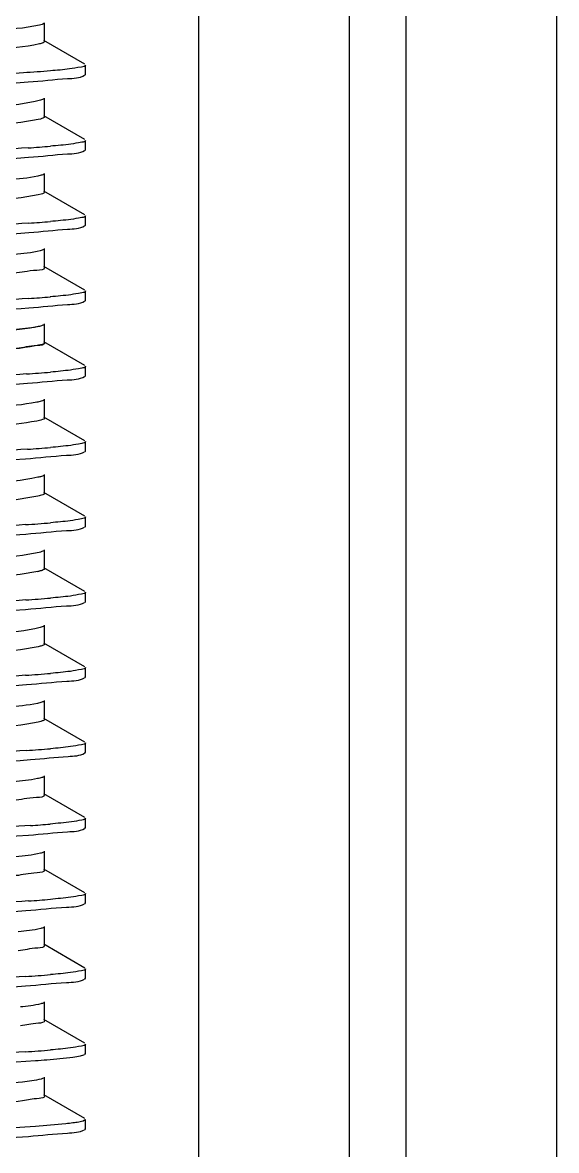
# Model space of a CAD drawing. Extents: x 1031190 to 1725648, y 733081 to 1571294.
# Drawn here: x 1140118.6 to 1140287.3, y 1213805.6 to 1214162.3 of the extents above; entities that cross this region are included whole.
import ezdxf

# ---------------------------------------------------------------- set-up
doc = ezdxf.new("R2010")
doc.units = 0
doc.header["$LTSCALE"] = 1000
doc.header["$MEASUREMENT"] = 0

msp = doc.modelspace()

# ---------------------------------------------------------------- linework, layer by layer
at = {"linetype": 'Continuous'}
for p, q in [((1140174.18, 1215988.29), (1140174.18, 1211247.26)), ((1140221.81, 1215988.29), (1140221.81, 1211247.26)), ((1140239.66, 1215988.29), (1140239.66, 1211247.26)), ((1140287.29, 1215988.29), (1140287.29, 1211247.26)), ((1140125.57, 1214156.26), (1140125.57, 1214162.21)), ((1140138.24, 1214149.08), (1140125.31, 1214156.56)), ((1140138.24, 1214145.58), (1140138.46, 1214145.84)), ((1140138.46, 1214145.84), (1140138.46, 1214148.82)), ((1140138.46, 1214145.84), (1140138.46, 1214148.82)), ((1140125.57, 1214132.44), (1140125.57, 1214138.4)), ((1140124.24, 1214131.76), (1140123.53, 1214131.6)), ((1140138.24, 1214125.26), (1140125.31, 1214132.75)), ((1140138.46, 1214122.03), (1140138.46, 1214125)), ((1140138.46, 1214122.03), (1140138.46, 1214125)), ((1140138.24, 1214121.77), (1140138.46, 1214122.03)), ((1140125.57, 1214108.63), (1140125.57, 1214114.58)), ((1140124.52, 1214108.02), (1140123.57, 1214107.79)), ((1140138.24, 1214101.45), (1140125.31, 1214108.93)), ((1140138.46, 1214098.21), (1140138.46, 1214101.19)), ((1140138.46, 1214098.21), (1140138.46, 1214101.19)), ((1140138.24, 1214097.95), (1140138.46, 1214098.21)), ((1140125.57, 1214084.82), (1140125.57, 1214090.77)), ((1140138.24, 1214077.64), (1140125.31, 1214085.12)), ((1140138.24, 1214074.14), (1140138.46, 1214074.4)), ((1140138.46, 1214074.4), (1140138.46, 1214077.38)), ((1140138.46, 1214074.4), (1140138.46, 1214077.38)), ((1140125.57, 1214061.01), (1140125.57, 1214066.96)), ((1140125.57, 1214061.01), (1140125.57, 1214066.96)), ((1140138.24, 1214053.83), (1140125.31, 1214061.31)), ((1140131.58, 1214057.68), (1140125.31, 1214061.31)), ((1140138.46, 1214050.59), (1140138.46, 1214053.57)), ((1140138.46, 1214050.59), (1140138.46, 1214053.57)), ((1140138.24, 1214050.33), (1140138.46, 1214050.59)), ((1140125.57, 1214037.2), (1140125.57, 1214043.15)), ((1140138.24, 1214030.01), (1140125.31, 1214037.5)), ((1140138.46, 1214026.78), (1140138.46, 1214029.75)), ((1140138.46, 1214026.78), (1140138.46, 1214029.75)), ((1140138.24, 1214026.52), (1140138.46, 1214026.78)), ((1140125.57, 1214013.38), (1140125.57, 1214019.34)), ((1140138.24, 1214006.2), (1140125.31, 1214013.68)), ((1140138.24, 1214002.7), (1140138.46, 1214002.96)), ((1140138.46, 1214002.96), (1140138.46, 1214005.94)), ((1140138.46, 1214002.96), (1140138.46, 1214005.94)), ((1140125.57, 1213989.57), (1140125.57, 1213995.52)), ((1140138.24, 1213982.39), (1140125.31, 1213989.87)), ((1140138.46, 1213979.15), (1140138.46, 1213982.13)), ((1140138.46, 1213979.15), (1140138.46, 1213982.13)), ((1140138.24, 1213978.89), (1140138.46, 1213979.15)), ((1140125.57, 1213965.76), (1140125.57, 1213971.71)), ((1140124.14, 1213965.05), (1140123.51, 1213964.91)), ((1140138.24, 1213958.58), (1140125.31, 1213966.06)), ((1140138.46, 1213955.34), (1140138.46, 1213958.32)), ((1140138.46, 1213955.34), (1140138.46, 1213958.32)), ((1140138.24, 1213955.08), (1140138.46, 1213955.34)), ((1140125.57, 1213941.94), (1140125.57, 1213947.9)), ((1140138.24, 1213934.76), (1140125.31, 1213942.25)), ((1140124.43, 1213941.31), (1140123.56, 1213941.1)), ((1140138.24, 1213931.26), (1140138.46, 1213931.53)), ((1140138.46, 1213931.53), (1140138.46, 1213934.5)), ((1140138.46, 1213931.53), (1140138.46, 1213934.5)), ((1140125.57, 1213918.13), (1140125.57, 1213924.08)), ((1140138.24, 1213910.95), (1140125.31, 1213918.43)), ((1140138.46, 1213907.71), (1140138.46, 1213910.69)), ((1140138.46, 1213907.71), (1140138.46, 1213910.69)), ((1140138.24, 1213907.45), (1140138.46, 1213907.71)), ((1140125.57, 1213894.32), (1140125.57, 1213900.27)), ((1140138.24, 1213887.14), (1140125.31, 1213894.62)), ((1140138.46, 1213883.9), (1140138.46, 1213886.88)), ((1140138.46, 1213883.9), (1140138.46, 1213886.88)), ((1140138.24, 1213883.64), (1140138.46, 1213883.9)), ((1140125.57, 1213870.51), (1140125.57, 1213876.46)), ((1140138.24, 1213863.32), (1140125.31, 1213870.81)), ((1140138.46, 1213860.09), (1140138.46, 1213863.06)), ((1140138.46, 1213860.09), (1140138.46, 1213863.06)), ((1140138.24, 1213859.83), (1140138.46, 1213860.09)), ((1140125.57, 1213846.69), (1140125.57, 1213852.65)), ((1140138.24, 1213839.51), (1140125.31, 1213846.99)), ((1140138.46, 1213836.27), (1140138.46, 1213839.25)), ((1140138.46, 1213836.27), (1140138.46, 1213839.25)), ((1140138.24, 1213836.01), (1140138.46, 1213836.27)), ((1140125.57, 1213822.88), (1140125.57, 1213828.83)), ((1140138.24, 1213815.7), (1140125.31, 1213823.18)), ((1140138.46, 1213812.46), (1140138.46, 1213815.44)), ((1140138.46, 1213812.46), (1140138.46, 1213815.44)), ((1140138.24, 1213812.2), (1140138.46, 1213812.46))]:
    msp.add_line(p, q, dxfattribs=at)
for centre, radius, start, end in [((1140093.04, 1214532.14), 410.42, 273.8243, 274.8053), ((1140093.19, 1214506.41), 408.5, 273.8383, 274.8044), ((1140093.29, 1214481.4), 407.3, 273.8478, 274.803), ((1140092.38, 1214468.99), 418.74, 273.7685, 274.8061), ((1140092.75, 1214440.53), 414.08, 273.7992, 274.806), ((1140091.84, 1214428.27), 425.67, 273.7272, 274.8014), ((1140119.56, 1214007.8), 19.48, 281.4729, 282.6156), ((1140092.01, 1214402.16), 423.36, 273.7391, 274.8053), ((1140091.93, 1214379.41), 424.43, 273.7327, 274.805), ((1140092.37, 1214350.09), 418.9, 273.7674, 274.8061), ((1140094.01, 1214305.62), 398.18, 273.9056, 274.8068), ((1140093.16, 1214292.5), 408.9, 273.8366, 274.8035), ((1140092, 1214283.32), 423.59, 273.7377, 274.8053), ((1140091.91, 1214260.53), 424.61, 273.7316, 274.805)]:
    msp.add_arc(centre, radius, start, end, dxfattribs=at)
for points, knots in [([(1140123.92, 1214161.45), (1140119.21, 1214160.36), (1140105.36, 1214159.59), (1140068.63, 1214157.13), (1140036.55, 1214156), (1140013.47, 1214154.86)], [0, 0, 0, 0, 0.131194, 0.373535, 1, 1, 1, 1]), ([(1140125.31, 1214161.91), (1140125.14, 1214161.81), (1140124.68, 1214161.64), (1140124.21, 1214161.52), (1140123.92, 1214161.45)], [0, 0, 0, 0, 0.40332, 1, 1, 1, 1]), ([(1140125.57, 1214156.26), (1140125.57, 1214156.07), (1140124.86, 1214155.72), (1140124.34, 1214155.59), (1140123.92, 1214155.5)], [0, 0, 0, 0, 0.302831, 1, 1, 1, 1]), ([(1140123.92, 1214155.5), (1140119.21, 1214154.41), (1140105.36, 1214153.64), (1140068.63, 1214151.18), (1140036.55, 1214150.04), (1140013.47, 1214148.9)], [0, 0, 0, 0, 0.131194, 0.373535, 1, 1, 1, 1]), ([(1140118.92, 1214146.34), (1140111.53, 1214145.86), (1140074.84, 1214143.97), (1140038.12, 1214142.71), (1140008.82, 1214141.46)], [0, 0, 0, 0, 0.201596, 1, 1, 1, 1]), ([(1140120.41, 1214143.47), (1140124.54, 1214143.75), (1140130.32, 1214144.55), (1140136.62, 1214144.65), (1140138.23, 1214145.58)], [0, 0, 0, 0, 0.690375, 1, 1, 1, 1]), ([(1140138.46, 1214148.82), (1140138.46, 1214148.34), (1140135.93, 1214148.08), (1140134.68, 1214147.73), (1140133.42, 1214147.58)], [0, 0, 0, 0, 0.270133, 1, 1, 1, 1]), ([(1139965.96, 1214136.3), (1139977.23, 1214137.07), (1140028.72, 1214139.55), (1140080.26, 1214140.74), (1140120.41, 1214143.47)], [0, 0, 0, 0, 0.219183, 1, 1, 1, 1]), ([(1140124.24, 1214137.71), (1140115.28, 1214135.42), (1140088.47, 1214135.26), (1140044.72, 1214132.42), (1140000.17, 1214130), (1139972.58, 1214129.35), (1139962.88, 1214127.34)], [0, 0, 0, 0, 0.171431, 0.491399, 0.816224, 1, 1, 1, 1]), ([(1140125.31, 1214138.1), (1140125.17, 1214138.02), (1140124.82, 1214137.87), (1140124.45, 1214137.77), (1140124.24, 1214137.71)], [0, 0, 0, 0, 0.414289, 1, 1, 1, 1]), ([(1140123.53, 1214131.6), (1140113.81, 1214129.58), (1140086.17, 1214128.98), (1140041.67, 1214126.19), (1140000.85, 1214124.73), (1139974.52, 1214122.71), (1139965.27, 1214122.02), (1139962.14, 1214121.21)], [0, 0, 0, 0, 0.184068, 0.509201, 0.829117, 0.940109, 1, 1, 1, 1]), ([(1140125.57, 1214132.44), (1140125.57, 1214132.29), (1140125.02, 1214131.96), (1140124.58, 1214131.85), (1140124.24, 1214131.76)], [0, 0, 0, 0, 0.311313, 1, 1, 1, 1]), ([(1140138.46, 1214125), (1140138.46, 1214124.57), (1140136.19, 1214124.29), (1140135.04, 1214123.97), (1140133.89, 1214123.82)], [0, 0, 0, 0, 0.271599, 1, 1, 1, 1]), ([(1140120.41, 1214122.63), (1140109.13, 1214121.87), (1140057.65, 1214119.39), (1140006.1, 1214118.19), (1139965.96, 1214115.46)], [0, 0, 0, 0, 0.219354, 1, 1, 1, 1]), ([(1140120.54, 1214119.66), (1140124.63, 1214119.94), (1140130.38, 1214120.74), (1140136.64, 1214120.85), (1140138.23, 1214121.77)], [0, 0, 0, 0, 0.690237, 1, 1, 1, 1]), ([(1139965.91, 1214112.48), (1139977.2, 1214113.25), (1140028.74, 1214115.74), (1140080.34, 1214116.92), (1140120.54, 1214119.66)], [0, 0, 0, 0, 0.219191, 1, 1, 1, 1]), ([(1140124.52, 1214113.98), (1140121.54, 1214113.12), (1140112.46, 1214112.48), (1140086.36, 1214110.4), (1140045.45, 1214108.98), (1140000.69, 1214106.17), (1139972.79, 1214105.55), (1139962.94, 1214103.54)], [0, 0, 0, 0, 0.057446, 0.166902, 0.486553, 0.813832, 1, 1, 1, 1]), ([(1140125.31, 1214114.28), (1140125.2, 1214114.22), (1140124.94, 1214114.11), (1140124.67, 1214114.02), (1140124.52, 1214113.98)], [0, 0, 0, 0, 0.426856, 1, 1, 1, 1]), ([(1140123.57, 1214107.79), (1140113.98, 1214105.78), (1140086.64, 1214105.15), (1140042.39, 1214102.69), (1139998.55, 1214100.01), (1139971.64, 1214099.63), (1139962.45, 1214097.47)], [0, 0, 0, 0, 0.181951, 0.50465, 0.824728, 1, 1, 1, 1]), ([(1140125.57, 1214108.63), (1140125.57, 1214108.5), (1140125.15, 1214108.2), (1140124.79, 1214108.1), (1140124.52, 1214108.02)], [0, 0, 0, 0, 0.321911, 1, 1, 1, 1]), ([(1140138.46, 1214101.19), (1140138.46, 1214100.76), (1140136.19, 1214100.47), (1140135.04, 1214100.16), (1140133.9, 1214100.01)], [0, 0, 0, 0, 0.271629, 1, 1, 1, 1]), ([(1139965.79, 1214088.66), (1139977.08, 1214089.43), (1140028.69, 1214091.92), (1140080.36, 1214093.11), (1140120.62, 1214095.86)], [0, 0, 0, 0, 0.218987, 1, 1, 1, 1]), ([(1140120.54, 1214098.83), (1140109.26, 1214098.06), (1140057.72, 1214095.58), (1140006.11, 1214094.39), (1139965.91, 1214091.65)], [0, 0, 0, 0, 0.2191, 1, 1, 1, 1]), ([(1140120.62, 1214095.86), (1140124.7, 1214096.13), (1140130.41, 1214096.93), (1140136.64, 1214097.04), (1140138.23, 1214097.95)], [0, 0, 0, 0, 0.69014, 1, 1, 1, 1]), ([(1140125.31, 1214090.47), (1140124.98, 1214090.28), (1140121.87, 1214089.45), (1140118.72, 1214089.19), (1140115.95, 1214088.92)], [0, 0, 0, 0, 0.122149, 1, 1, 1, 1]), ([(1140125.57, 1214084.82), (1140125.57, 1214083.95), (1140120.6, 1214083.94), (1140118.35, 1214083.2), (1140115.95, 1214082.97)], [0, 0, 0, 0, 0.265061, 1, 1, 1, 1]), ([(1140120.62, 1214075.02), (1140109.33, 1214074.25), (1140057.72, 1214071.76), (1140006.05, 1214070.58), (1139965.79, 1214067.83)], [0, 0, 0, 0, 0.219015, 1, 1, 1, 1]), ([(1140120.58, 1214072.04), (1140124.66, 1214072.32), (1140130.39, 1214073.11), (1140136.64, 1214073.22), (1140138.23, 1214074.14)], [0, 0, 0, 0, 0.690177, 1, 1, 1, 1]), ([(1140138.46, 1214077.38), (1140138.46, 1214076.95), (1140136.19, 1214076.66), (1140135.03, 1214076.35), (1140133.89, 1214076.2)], [0, 0, 0, 0, 0.271603, 1, 1, 1, 1]), ([(1140016.06, 1214067.35), (1140025.76, 1214067.75), (1140060.6, 1214069.18), (1140095.46, 1214070.33), (1140120.58, 1214072.04)], [0, 0, 0, 0, 0.278136, 1, 1, 1, 1]), ([(1140122.65, 1214065.95), (1140113.85, 1214064.41), (1140089.61, 1214063.44), (1140049.46, 1214061.21), (1140007, 1214059.3), (1139979.76, 1214057.92), (1139968.66, 1214056.72)], [0, 0, 0, 0, 0.173733, 0.470057, 0.78285, 1, 1, 1, 1]), ([(1140125.31, 1214066.66), (1140125, 1214066.48), (1140122.15, 1214065.69), (1140119.25, 1214065.44), (1140116.72, 1214065.19)], [0, 0, 0, 0, 0.124256, 1, 1, 1, 1]), ([(1140125.31, 1214066.66), (1140125.01, 1214066.49), (1140124.11, 1214066.23), (1140123.22, 1214066.05), (1140122.65, 1214065.95)], [0, 0, 0, 0, 0.375581, 1, 1, 1, 1]), ([(1140122.65, 1214060), (1140113.85, 1214058.46), (1140089.61, 1214057.48), (1140049.46, 1214055.26), (1140007, 1214053.35), (1139979.76, 1214051.97), (1139968.66, 1214050.77)], [0, 0, 0, 0, 0.173733, 0.470057, 0.78285, 1, 1, 1, 1]), ([(1140125.57, 1214061.01), (1140125.57, 1214060.2), (1140121.01, 1214060.12), (1140118.93, 1214059.46), (1140116.72, 1214059.23)], [0, 0, 0, 0, 0.265734, 1, 1, 1, 1]), ([(1140125.57, 1214061.01), (1140125.57, 1214060.71), (1140124.2, 1214060.31), (1140123.39, 1214060.12), (1140122.65, 1214060)], [0, 0, 0, 0, 0.284681, 1, 1, 1, 1]), ([(1140138.46, 1214053.57), (1140138.46, 1214053.13), (1140136.15, 1214052.85), (1140134.98, 1214052.53), (1140133.81, 1214052.38)], [0, 0, 0, 0, 0.271295, 1, 1, 1, 1]), ([(1140119.9, 1214051.16), (1140108.59, 1214050.4), (1140057.27, 1214047.94), (1140005.89, 1214046.74), (1139965.94, 1214044.03)], [0, 0, 0, 0, 0.220579, 1, 1, 1, 1]), ([(1140120.18, 1214048.2), (1140124.36, 1214048.49), (1140130.22, 1214049.3), (1140136.61, 1214049.39), (1140138.23, 1214050.33)], [0, 0, 0, 0, 0.690613, 1, 1, 1, 1]), ([(1139965.97, 1214041.05), (1139977.21, 1214041.82), (1140028.62, 1214044.29), (1140080.08, 1214045.49), (1140120.18, 1214048.2)], [0, 0, 0, 0, 0.218972, 1, 1, 1, 1]), ([(1140123.08, 1214042.21), (1140114.57, 1214040.61), (1140090.71, 1214039.73), (1140050.91, 1214037.44), (1140008.27, 1214035.56), (1139980.72, 1214034.16), (1139969.38, 1214032.98)], [0, 0, 0, 0, 0.168631, 0.463014, 0.777741, 1, 1, 1, 1]), ([(1140125.31, 1214042.85), (1140125.05, 1214042.7), (1140124.3, 1214042.47), (1140123.55, 1214042.3), (1140123.08, 1214042.21)], [0, 0, 0, 0, 0.382833, 1, 1, 1, 1]), ([(1140123.08, 1214036.26), (1140114.57, 1214034.66), (1140090.71, 1214033.78), (1140050.91, 1214031.49), (1140008.27, 1214029.61), (1139980.72, 1214028.21), (1139969.38, 1214027.03)], [0, 0, 0, 0, 0.168631, 0.463014, 0.777741, 1, 1, 1, 1]), ([(1140125.57, 1214037.2), (1140125.57, 1214036.93), (1140124.42, 1214036.54), (1140123.71, 1214036.38), (1140123.08, 1214036.26)], [0, 0, 0, 0, 0.288971, 1, 1, 1, 1]), ([(1140138.46, 1214029.75), (1140138.46, 1214029.32), (1140136.17, 1214029.03), (1140135.02, 1214028.72), (1140133.86, 1214028.57)], [0, 0, 0, 0, 0.27148, 1, 1, 1, 1]), ([(1140120.18, 1214027.37), (1140108.9, 1214026.6), (1140057.49, 1214024.13), (1140006.02, 1214022.94), (1139965.97, 1214020.22)], [0, 0, 0, 0, 0.219886, 1, 1, 1, 1]), ([(1140038.67, 1214020.64), (1140046.38, 1214020.95), (1140073.33, 1214022.04), (1140100.29, 1214023.07), (1140119.51, 1214024.34)], [0, 0, 0, 0, 0.286007, 1, 1, 1, 1]), ([(1140119.51, 1214024.34), (1140123.85, 1214024.63), (1140129.92, 1214025.47), (1140136.55, 1214025.55), (1140138.23, 1214026.52)], [0, 0, 0, 0, 0.691254, 1, 1, 1, 1]), ([(1140123.46, 1214018.48), (1140113.46, 1214016.43), (1140085.15, 1214015.84), (1140057.17, 1214014.03), (1140039.28, 1214013.2)], [0, 0, 0, 0, 0.363233, 1, 1, 1, 1]), ([(1140125.31, 1214019.03), (1140125.09, 1214018.91), (1140124.47, 1214018.7), (1140123.85, 1214018.55), (1140123.46, 1214018.48)], [0, 0, 0, 0, 0.391017, 1, 1, 1, 1]), ([(1140123.46, 1214012.52), (1140113.46, 1214010.47), (1140085.15, 1214009.89), (1140057.17, 1214008.07), (1140039.28, 1214007.25)], [0, 0, 0, 0, 0.363233, 1, 1, 1, 1]), ([(1140125.57, 1214013.38), (1140125.57, 1214013.16), (1140124.63, 1214012.78), (1140124, 1214012.63), (1140123.46, 1214012.52)], [0, 0, 0, 0, 0.294214, 1, 1, 1, 1]), ([(1140119.51, 1214003.51), (1140114.16, 1214003.15), (1140087.22, 1214001.67), (1140060.27, 1214000.67), (1140038.67, 1213999.81)], [0, 0, 0, 0, 0.198662, 1, 1, 1, 1]), ([(1140138.46, 1214005.94), (1140138.46, 1214005.49), (1140136.06, 1214005.22), (1140134.86, 1214004.88), (1140133.65, 1214004.73)], [0, 0, 0, 0, 0.270823, 1, 1, 1, 1]), ([(1139966.57, 1213993.47), (1139977.77, 1213994.22), (1140028.79, 1213996.67), (1140079.86, 1213997.89), (1140119.62, 1214000.54)], [0, 0, 0, 0, 0.219814, 1, 1, 1, 1]), ([(1140119.62, 1214000.54), (1140123.93, 1214000.83), (1140129.97, 1214001.66), (1140136.56, 1214001.74), (1140138.23, 1214002.7)], [0, 0, 0, 0, 0.691163, 1, 1, 1, 1]), ([(1140123.82, 1213994.74), (1140114.52, 1213992.65), (1140078.35, 1213991.91), (1140031.14, 1213989.18), (1139987.02, 1213986.6), (1139969.06, 1213985.76), (1139962.84, 1213984.45)], [0, 0, 0, 0, 0.177164, 0.667524, 0.881863, 1, 1, 1, 1]), ([(1140125.31, 1213995.22), (1140125.13, 1213995.12), (1140124.63, 1213994.94), (1140124.13, 1213994.81), (1140123.82, 1213994.74)], [0, 0, 0, 0, 0.400253, 1, 1, 1, 1]), ([(1140123.44, 1213988.71), (1140113.53, 1213986.69), (1140085.49, 1213986.07), (1140040.6, 1213983.25), (1139999.65, 1213981.85), (1139973.67, 1213979.72), (1139964.69, 1213979.12), (1139961.79, 1213978.24)], [0, 0, 0, 0, 0.187313, 0.515693, 0.835167, 0.943815, 1, 1, 1, 1]), ([(1140125.57, 1213989.57), (1140125.57, 1213989.37), (1140124.81, 1213989.01), (1140124.26, 1213988.89), (1140123.82, 1213988.79)], [0, 0, 0, 0, 0.300595, 1, 1, 1, 1]), ([(1140138.46, 1213982.13), (1140138.46, 1213981.68), (1140136.11, 1213981.41), (1140134.93, 1213981.08), (1140133.75, 1213980.93)], [0, 0, 0, 0, 0.271089, 1, 1, 1, 1]), ([(1140119.62, 1213979.7), (1140108.38, 1213978.95), (1140057.37, 1213976.51), (1140006.29, 1213975.29), (1139966.57, 1213972.63)], [0, 0, 0, 0, 0.220557, 1, 1, 1, 1]), ([(1140119.56, 1213976.72), (1140123.89, 1213977.01), (1140129.94, 1213977.85), (1140136.55, 1213977.93), (1140138.23, 1213978.89)], [0, 0, 0, 0, 0.69122, 1, 1, 1, 1]), ([(1139965.83, 1213969.6), (1139976.99, 1213970.37), (1140028.23, 1213972.84), (1140079.54, 1213974.06), (1140119.56, 1213976.72)], [0, 0, 0, 0, 0.218031, 1, 1, 1, 1]), ([(1140124.14, 1213971), (1140115.11, 1213968.76), (1140088.26, 1213968.52), (1140044.47, 1213965.74), (1140000.03, 1213963.3), (1139972.53, 1213962.66), (1139962.87, 1213960.64)], [0, 0, 0, 0, 0.172802, 0.492825, 0.816897, 1, 1, 1, 1]), ([(1140125.31, 1213971.41), (1140125.16, 1213971.32), (1140124.78, 1213971.17), (1140124.38, 1213971.06), (1140124.14, 1213971)], [0, 0, 0, 0, 0.410783, 1, 1, 1, 1]), ([(1140123.51, 1213964.91), (1140113.75, 1213962.89), (1140086.02, 1213962.29), (1140041.42, 1213959.48), (1140000.57, 1213958.04), (1139974.32, 1213956), (1139965.13, 1213955.33), (1139962.06, 1213954.5)], [0, 0, 0, 0, 0.184784, 0.510672, 0.830509, 0.940967, 1, 1, 1, 1]), ([(1140125.57, 1213965.76), (1140125.57, 1213965.59), (1140124.97, 1213965.25), (1140124.51, 1213965.14), (1140124.14, 1213965.05)], [0, 0, 0, 0, 0.308524, 1, 1, 1, 1]), ([(1140138.46, 1213958.32), (1140138.46, 1213957.87), (1140136.1, 1213957.59), (1140134.92, 1213957.27), (1140133.73, 1213957.12)], [0, 0, 0, 0, 0.271033, 1, 1, 1, 1]), ([(1140119.56, 1213955.89), (1140108.23, 1213955.13), (1140056.98, 1213952.68), (1140005.68, 1213951.49), (1139965.83, 1213948.77)], [0, 0, 0, 0, 0.221461, 1, 1, 1, 1]), ([(1139965.94, 1213945.8), (1139977.14, 1213946.56), (1140028.46, 1213949.03), (1140079.84, 1213950.25), (1140119.89, 1213952.93)], [0, 0, 0, 0, 0.218602, 1, 1, 1, 1]), ([(1140119.89, 1213952.93), (1140124.14, 1213953.22), (1140130.09, 1213954.04), (1140136.58, 1213954.13), (1140138.23, 1213955.08)], [0, 0, 0, 0, 0.690907, 1, 1, 1, 1]), ([(1140124.43, 1213947.27), (1140121.4, 1213946.42), (1140112.26, 1213945.77), (1140086.08, 1213943.71), (1140045.2, 1213942.28), (1140000.53, 1213939.47), (1139972.72, 1213938.86), (1139962.92, 1213936.84)], [0, 0, 0, 0, 0.058314, 0.16832, 0.488078, 0.814598, 1, 1, 1, 1]), ([(1140125.31, 1213947.6), (1140125.2, 1213947.53), (1140124.91, 1213947.41), (1140124.61, 1213947.31), (1140124.43, 1213947.27)], [0, 0, 0, 0, 0.422831, 1, 1, 1, 1]), ([(1140123.56, 1213941.1), (1140113.94, 1213939.09), (1140086.51, 1213938.46), (1140042.15, 1213936.01), (1139998.34, 1213933.28), (1139971.46, 1213932.96), (1139962.35, 1213930.76)], [0, 0, 0, 0, 0.182564, 0.506012, 0.826068, 1, 1, 1, 1]), ([(1140125.57, 1213941.94), (1140125.57, 1213941.8), (1140125.11, 1213941.5), (1140124.73, 1213941.39), (1140124.43, 1213941.31)], [0, 0, 0, 0, 0.318416, 1, 1, 1, 1]), ([(1140119.89, 1213932.1), (1140108.58, 1213931.34), (1140057.27, 1213928.87), (1140005.89, 1213927.68), (1139965.94, 1213924.96)], [0, 0, 0, 0, 0.220602, 1, 1, 1, 1]), ([(1140138.46, 1213934.5), (1140138.46, 1213934.06), (1140136.14, 1213933.78), (1140134.98, 1213933.46), (1140133.81, 1213933.31)], [0, 0, 0, 0, 0.271288, 1, 1, 1, 1]), ([(1140046.33, 1213925.7), (1140053.57, 1213925.98), (1140078.51, 1213927), (1140103.46, 1213927.98), (1140121.13, 1213929.2)], [0, 0, 0, 0, 0.290468, 1, 1, 1, 1]), ([(1140121.13, 1213929.2), (1140125.09, 1213929.48), (1140130.64, 1213930.25), (1140136.69, 1213930.38), (1140138.23, 1213931.26)], [0, 0, 0, 0, 0.689629, 1, 1, 1, 1]), ([(1140124.69, 1213923.53), (1140124.25, 1213923.39), (1140121.29, 1213922.74), (1140118.27, 1213922.46), (1140115.72, 1213922.21)], [0, 0, 0, 0, 0.153321, 1, 1, 1, 1]), ([(1140125.31, 1213923.78), (1140125.23, 1213923.73), (1140125.02, 1213923.64), (1140124.81, 1213923.57), (1140124.69, 1213923.53)], [0, 0, 0, 0, 0.43669, 1, 1, 1, 1]), ([(1140125.57, 1213918.13), (1140125.57, 1213917.24), (1140120.48, 1213917.26), (1140118.17, 1213916.5), (1140115.72, 1213916.26)], [0, 0, 0, 0, 0.264851, 1, 1, 1, 1]), ([(1140138.46, 1213910.69), (1140138.46, 1213910.28), (1140136.3, 1213909.98), (1140135.19, 1213909.68), (1140134.1, 1213909.54)], [0, 0, 0, 0, 0.272355, 1, 1, 1, 1]), ([(1140121.13, 1213908.37), (1140116.26, 1213908.03), (1140091.33, 1213906.61), (1140066.38, 1213905.66), (1140046.33, 1213904.86)], [0, 0, 0, 0, 0.195815, 1, 1, 1, 1]), ([(1140120.52, 1213905.35), (1140124.62, 1213905.63), (1140130.37, 1213906.42), (1140136.63, 1213906.53), (1140138.23, 1213907.45)], [0, 0, 0, 0, 0.690247, 1, 1, 1, 1]), ([(1139966.67, 1213898.22), (1139977.99, 1213898.98), (1140029.28, 1213901.44), (1140080.62, 1213902.63), (1140120.52, 1213905.35)], [0, 0, 0, 0, 0.220973, 1, 1, 1, 1]), ([(1140125.31, 1213899.97), (1140124.99, 1213899.78), (1140122.06, 1213898.99), (1140119.09, 1213898.74), (1140116.49, 1213898.47)], [0, 0, 0, 0, 0.12359, 1, 1, 1, 1]), ([(1140125.57, 1213894.32), (1140125.57, 1213893.49), (1140120.89, 1213893.44), (1140118.75, 1213892.75), (1140116.49, 1213892.52)], [0, 0, 0, 0, 0.265506, 1, 1, 1, 1]), ([(1140138.46, 1213886.88), (1140138.46, 1213886.44), (1140136.18, 1213886.16), (1140135.03, 1213885.85), (1140133.88, 1213885.7)], [0, 0, 0, 0, 0.271556, 1, 1, 1, 1]), ([(1140120.52, 1213884.51), (1140109.34, 1213883.75), (1140058.06, 1213881.28), (1140006.71, 1213880.06), (1139966.67, 1213877.39)], [0, 0, 0, 0, 0.218362, 1, 1, 1, 1]), ([(1140119.61, 1213881.47), (1140123.92, 1213881.76), (1140129.96, 1213882.6), (1140136.56, 1213882.68), (1140138.23, 1213883.64)], [0, 0, 0, 0, 0.691176, 1, 1, 1, 1]), ([(1139966.56, 1213874.4), (1139977.76, 1213875.15), (1140028.77, 1213877.6), (1140079.85, 1213878.83), (1140119.61, 1213881.47)], [0, 0, 0, 0, 0.219771, 1, 1, 1, 1]), ([(1140125.31, 1213876.16), (1140125.01, 1213875.98), (1140122.34, 1213875.23), (1140119.61, 1213874.99), (1140117.23, 1213874.74)], [0, 0, 0, 0, 0.125811, 1, 1, 1, 1]), ([(1140125.57, 1213870.51), (1140125.57, 1213869.74), (1140121.29, 1213869.62), (1140119.31, 1213869), (1140117.23, 1213868.78)], [0, 0, 0, 0, 0.266267, 1, 1, 1, 1]), ([(1140119.61, 1213860.64), (1140108.37, 1213859.89), (1140057.35, 1213857.44), (1140006.27, 1213856.23), (1139966.56, 1213853.57)], [0, 0, 0, 0, 0.2206, 1, 1, 1, 1]), ([(1140138.46, 1213863.06), (1140138.46, 1213862.62), (1140136.11, 1213862.34), (1140134.93, 1213862.02), (1140133.75, 1213861.87)], [0, 0, 0, 0, 0.271076, 1, 1, 1, 1]), ([(1139965.83, 1213850.54), (1139976.99, 1213851.3), (1140028.23, 1213853.77), (1140079.53, 1213855), (1140119.55, 1213857.66)], [0, 0, 0, 0, 0.218012, 1, 1, 1, 1]), ([(1140119.55, 1213857.66), (1140123.88, 1213857.95), (1140129.94, 1213858.79), (1140136.55, 1213858.86), (1140138.23, 1213859.83)], [0, 0, 0, 0, 0.69123, 1, 1, 1, 1]), ([(1140125.31, 1213852.34), (1140125.03, 1213852.18), (1140122.6, 1213851.47), (1140120.11, 1213851.24), (1140117.94, 1213851)], [0, 0, 0, 0, 0.128207, 1, 1, 1, 1]), ([(1140125.57, 1213846.69), (1140125.57, 1213845.99), (1140121.67, 1213845.81), (1140119.85, 1213845.26), (1140117.94, 1213845.05)], [0, 0, 0, 0, 0.267184, 1, 1, 1, 1]), ([(1140138.46, 1213839.25), (1140138.46, 1213838.81), (1140136.1, 1213838.53), (1140134.92, 1213838.2), (1140133.73, 1213838.05)], [0, 0, 0, 0, 0.271024, 1, 1, 1, 1]), ([(1140119.55, 1213836.82), (1140108.21, 1213836.07), (1140056.97, 1213833.61), (1140005.67, 1213832.42), (1139965.83, 1213829.7)], [0, 0, 0, 0, 0.221489, 1, 1, 1, 1]), ([(1140122.68, 1213834.06), (1140123.9, 1213834.15), (1140127.85, 1213834.45), (1140131.81, 1213834.8), (1140134.52, 1213835.18)], [0, 0, 0, 0, 0.308238, 1, 1, 1, 1]), ([(1140134.52, 1213835.18), (1140135.33, 1213835.29), (1140136.57, 1213835.51), (1140137.84, 1213835.79), (1140138.23, 1213836.01)], [0, 0, 0, 0, 0.643888, 1, 1, 1, 1]), ([(1140053.96, 1213830.75), (1140060.71, 1213831.02), (1140083.63, 1213831.97), (1140106.55, 1213832.9), (1140122.68, 1213834.06)], [0, 0, 0, 0, 0.294536, 1, 1, 1, 1]), ([(1140125.31, 1213828.53), (1140125.05, 1213828.38), (1140122.85, 1213827.71), (1140120.58, 1213827.49), (1140118.62, 1213827.26)], [0, 0, 0, 0, 0.130748, 1, 1, 1, 1]), ([(1140118.62, 1213827.26), (1140114.93, 1213826.84), (1140092.91, 1213825.09), (1140070.85, 1213824.16), (1140052.51, 1213823.31)], [0, 0, 0, 0, 0.168264, 1, 1, 1, 1]), ([(1140118.62, 1213821.31), (1140114.93, 1213820.89), (1140092.91, 1213819.14), (1140070.85, 1213818.2), (1140052.51, 1213817.36)], [0, 0, 0, 0, 0.168264, 1, 1, 1, 1]), ([(1140125.57, 1213822.88), (1140125.58, 1213822.24), (1140122.04, 1213822.01), (1140120.36, 1213821.51), (1140118.62, 1213821.31)], [0, 0, 0, 0, 0.268221, 1, 1, 1, 1]), ([(1140134.52, 1213814.34), (1140133.77, 1213814.24), (1140129.84, 1213813.76), (1140125.88, 1213813.46), (1140122.68, 1213813.23)], [0, 0, 0, 0, 0.190506, 1, 1, 1, 1]), ([(1140138.46, 1213815.44), (1140138.46, 1213815.32), (1140137.06, 1213814.43), (1140135.77, 1213814.52), (1140134.52, 1213814.34)], [0, 0, 0, 0, 0.08898, 1, 1, 1, 1]), ([(1140122.68, 1213813.23), (1140118.26, 1213812.91), (1140095.37, 1213811.54), (1140072.45, 1213810.65), (1140053.96, 1213809.91)], [0, 0, 0, 0, 0.19327, 1, 1, 1, 1]), ([(1140120.46, 1213810.09), (1140124.57, 1213810.37), (1140130.34, 1213811.17), (1140136.63, 1213811.28), (1140138.23, 1213812.2)], [0, 0, 0, 0, 0.69031, 1, 1, 1, 1]), ([(1139966.35, 1213802.95), (1139977.65, 1213803.71), (1140029.02, 1213806.18), (1140080.45, 1213807.37), (1140120.46, 1213810.09)], [0, 0, 0, 0, 0.220168, 1, 1, 1, 1])]:
    msp.add_open_spline(points, degree=3, knots=knots, dxfattribs=at)
for points in [[(1140127.47, 1214146.98), (1140124.62, 1214146.73), (1140121.77, 1214146.53), (1140118.92, 1214146.34)], [(1140133.42, 1214147.58), (1140131.44, 1214147.33), (1140129.46, 1214147.15), (1140127.47, 1214146.98)], [(1140133.89, 1214123.82), (1140131.74, 1214123.54), (1140129.58, 1214123.34), (1140127.42, 1214123.16)], [(1140133.9, 1214100.01), (1140131.74, 1214099.73), (1140129.57, 1214099.53), (1140127.41, 1214099.35)], [(1140133.89, 1214076.2), (1140131.73, 1214075.92), (1140129.56, 1214075.72), (1140127.39, 1214075.53)], [(1140133.81, 1214052.38), (1140131.7, 1214052.11), (1140129.58, 1214051.91), (1140127.46, 1214051.73)], [(1140133.86, 1214028.57), (1140131.73, 1214028.29), (1140129.58, 1214028.1), (1140127.44, 1214027.91)], [(1140133.65, 1214004.73), (1140131.59, 1214004.47), (1140129.53, 1214004.28), (1140127.47, 1214004.1)], [(1140133.75, 1213980.93), (1140131.67, 1213980.66), (1140129.57, 1213980.47), (1140127.48, 1213980.29)], [(1140133.73, 1213957.12), (1140131.66, 1213956.85), (1140129.57, 1213956.66), (1140127.48, 1213956.48)], [(1140133.81, 1213933.31), (1140131.7, 1213933.04), (1140129.58, 1213932.84), (1140127.46, 1213932.66)], [(1140134.1, 1213909.54), (1140131.87, 1213909.24), (1140129.62, 1213909.03), (1140127.38, 1213908.84)], [(1140133.88, 1213885.7), (1140131.73, 1213885.42), (1140129.56, 1213885.22), (1140127.4, 1213885.03)], [(1140133.75, 1213861.87), (1140131.66, 1213861.6), (1140129.57, 1213861.4), (1140127.48, 1213861.23)], [(1140133.73, 1213838.05), (1140131.65, 1213837.79), (1140129.57, 1213837.59), (1140127.48, 1213837.41)]]:
    msp.add_open_spline(points, degree=3, dxfattribs=at)

doc.saveas('drawing.dxf')
